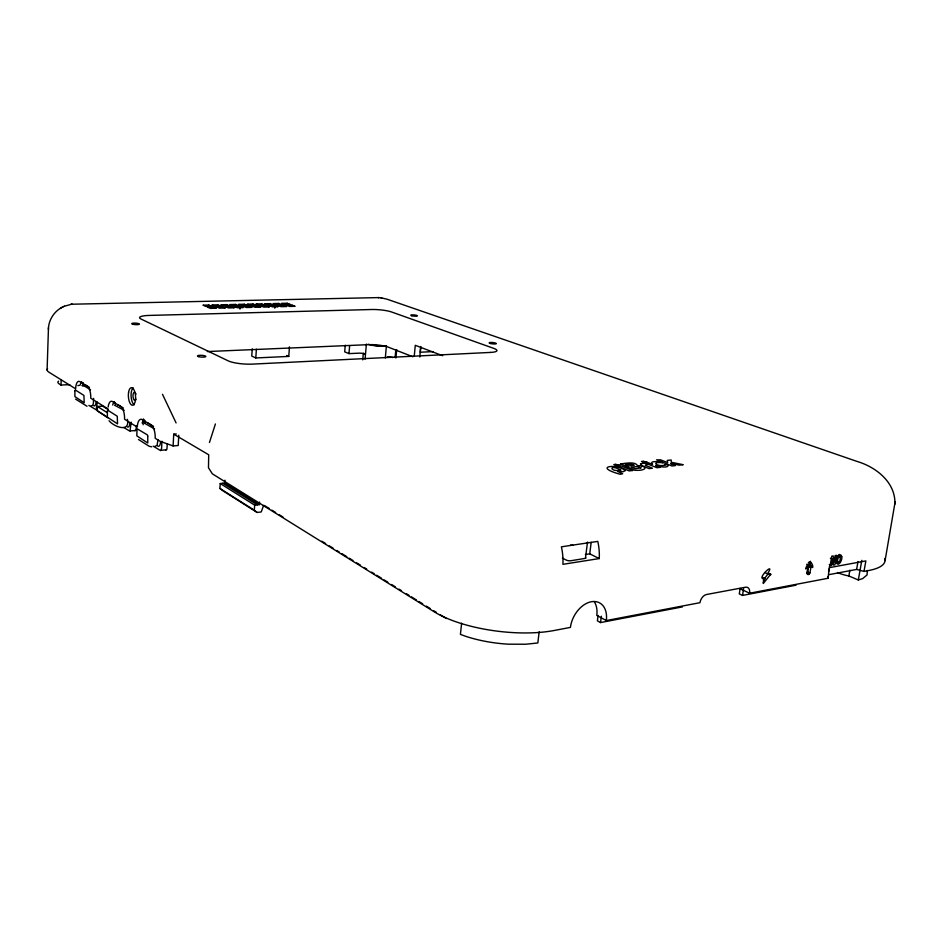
<?xml version="1.0" encoding="UTF-8"?>
<svg xmlns="http://www.w3.org/2000/svg" width="942" height="942" viewBox="0 0 942 942"><rect width="100%" height="100%" fill="white"/><g stroke="black" fill="none" stroke-linecap="round" stroke-linejoin="round"><path stroke-width="1.41" d="M839.452 556.333L839.204 554.391M48.383 329.3C48.525 320.692 53.435 312.414 60.83 308.034M47.1 369.982L48.478 327.663M69.873 384.889A12.364 2.826 2.3 0 1 66.976 384.748L61.03 385.066L61.206 379.673M82.637 385.761L82.743 382.935M83.285 385.82L83.391 382.935M93.635 398.372C93.093 399.938 94.459 406.202 91.139 405.931M599.253 558.571L599.324 556.687A40.282 25.834 80.5 0 0 598.064 542.722L597.77 541.403L561.397 546.819L561.691 548.162A41.024 25.481 80.8 0 1 562.986 562.398L562.916 564.317L599.253 558.571L589.727 553.837L585.406 554.508M810.874 567.355L809.932 572.971L808.177 574.667L806.894 573.537L807.565 568.838L808.942 566.472L810.65 566.66L810.874 567.355L808.648 566.389L807.977 571.111L806.623 573.407L808.837 574.385M97.203 402.034L96.202 409.829L88.866 405.39M107.788 417.789L97.273 410.747L97.438 406.485L102.666 406.155L108.401 409.723M115.242 405.272L115.36 402.54M127.406 419.296C130.337 433.167 113.935 426.761 109.048 420.756M131.174 422.169L129.996 431.236L123.755 427.503M894.888 503.275L885.091 560.561M136.331 425.961L136.06 429.74L134.894 430.765M143.137 424.748L143.419 418.966M144.762 423.311L144.891 420.473M157.962 439.561L157.09 445.389L155.006 446.308M161.942 441.256L161.577 448.486L160.646 450.641L153.228 446.167M167.299 443.706L166.922 449.063L165.639 450.088M178.78 435.239L178.215 445.507L173.104 445.931L173.74 434.156L176.295 433.968M263.63 505.395L261.228 511.965L257.095 512.448L222.653 490.617L219.922 488.451L220.228 483.54L224.855 483.069L259.391 504.618L259.58 502.062M235.359 307.151L235.535 304.431L229.789 304.56L232.78 305.797L238.538 305.667L235.535 304.431M224.855 483.069L225.032 480.196M239.986 309.07L240.163 306.338L234.405 306.468L237.419 307.728L243.189 307.587L240.163 306.338M252.244 348.811L251.761 356.088L255.8 357.948L288.77 356.417L289.465 346.856M255.8 357.948L256.389 349.176M257.095 512.448L254.316 510.234L254.658 505.136L220.228 483.54M270.036 306.315L270.224 303.642L264.655 303.771L267.716 304.984L273.298 304.855L270.224 303.642M274.77 308.199L274.958 305.514L269.377 305.644L272.474 306.868L278.067 306.739L274.958 305.514M867.394 570.475L867.04 574.938L862.684 578.6L858.315 579.978L848.86 575.962A17.721 5.134 10.8 0 1 837.473 572.524M345.243 345.231L344.701 351.849L348.976 353.615L358.796 353.168A4.522 0.93 5 0 1 365.001 353.968L363.306 353.274L362.741 359.868M348.976 353.615L349.647 345.643M365.072 359.22L366.379 344.077M385.313 358.007L386.42 345.573M395.169 356.959L395.828 349.706M395.817 358.019L396.735 349.635M414.28 355.946L415.281 345.314L442.693 355.723M419.779 356.994L420.709 347.103M420.78 346.503L420.226 352.226L433.379 351.602M461.627 623.157L460.426 634.378L465.442 636.227A66.258 24.386 7.1 0 0 508.562 644.187L525.824 644.234L537.823 642.974L539.189 631.752M763.256 580.201L768.507 573.242L770.721 574.231L763.314 583.487L763.02 582.545L765.069 578.494L762.855 577.493M562.362 558.076L566.213 560.054A3.321 1.072 7.7 0 0 570.876 560.737L585.429 558.347L587.408 542.839A3.309 1.024 7.8 0 0 587.596 542.074M589.727 553.837L591.199 542.321M598.099 615.432L597.393 620.849L600.525 622.568L682.42 606.907M600.525 622.568L601.373 616.233M740.141 588.385L739.282 593.896L742.52 595.426L796.061 585.182M742.52 595.426L743.603 588.538M810.615 563.316L810.426 561.279L809.519 563.516L806.693 566.012L805.681 568.933L808.907 565.259L811.309 565.388C813.664 572.194 813.558 560.584 808.389 562.362M828.595 571.617L829.054 568.944M739.776 588.62L749.62 593.225L828.018 578.27L829.502 566.272M831.833 560.879L834.07 561.809L833.164 555.898L831.81 556.145L830.173 565.695L831.527 565.447L832.598 559.183L830.361 558.253M832.622 563.905L833.081 561.185M834.07 561.809L835.142 555.556L836.496 555.309L834.847 564.835L833.505 565.094L832.598 559.183M848.86 575.962L849.872 570.169M828.56 574.726L856.619 569.427L858.009 561.573M858.315 579.978L861.812 560.337M856.619 569.427L863.991 571.405L865.863 560.914L829.855 567.567M209.454 442.516L215.4 423.982M765.293 572.771L767.506 573.772C776.856 559.501 753.906 580.99 765.069 578.494M810.579 566.684L809.861 562.939M837.909 561.997L835.954 563.422M81.93 385.667L83.273 385.349L90.538 389.776M114.924 405.425L124.203 410.335M61.548 307.61L63.338 306.68M60.476 308.234L61.878 307.422M64.068 306.35L71.321 304.29M62.961 306.857L64.421 306.197M806.682 564.293L809.084 564.435M586.63 543.063L587.408 542.839M77.821 385.631L79.187 385.36M594.296 601.75A23.644 16.238 -62.2 0 1 596.781 615.373L606.307 620.554L699.953 602.692A7.63 4.91 -64.5 0 1 706.453 594.52L745.558 587.207A7.465 4.71 -65.2 0 1 749.62 593.225M863.991 571.405L868.948 570.463A72.923 20.536 10.2 0 0 884.938 558.476M144.738 423.405L154.594 428.893M71.804 304.219L378.366 297.601M70.838 304.36L72.228 304.16M254.658 505.136L259.391 504.618M161.094 450.276L166.593 449.817M130.408 430.883L135.766 430.482M389.929 356.865L387.292 356.994A4.533 0.93 5.2 0 1 392.767 357.548M207.37 351.554L368.675 344.654A14.413 2.873 5.1 0 1 388.41 347.198L412.808 356.747M767.506 573.772L770.721 574.231M151.709 446.826L149.248 446.32L138.509 439.525M378.543 297.613L381.274 297.872M378.095 297.59L378.743 297.625M381.392 297.884L387.044 299.203L856.914 461.392C876.036 466.997 895.783 482.375 894.9 504.194M381.027 297.837L381.71 297.931M372.172 344.937L372.832 345.09A9.055 1.79 5.1 0 0 379.756 345.796M87.041 406.273L75.584 399.125M173.74 434.156L208.712 454.786L208.476 467.774L212.362 473.838L434.062 611.723A83.131 29.638 7 0 0 554.226 630.481L570.416 627.396A23.821 16.261 -62.2 0 1 591.258 601.75A23.821 16.261 -62.2 0 1 606.307 620.554M173.104 445.931L160.058 441.315L155.195 438.277A10.786 4.498 85.5 0 0 151.144 425.042L142.16 419.579A10.656 4.404 85.7 0 0 137.249 427.126L124.556 419.225A10.374 4.157 85.9 0 0 120.788 406.579L112.475 401.516A10.256 4.074 86 0 0 108.13 407.038M829.29 564.505L831.527 565.447M809.519 565.224L811.745 566.177M808.424 565.706L810.65 566.66M807.706 572.006L809.932 572.971M807.223 572.807L809.449 573.772M286.709 355.511L288.77 356.417M768.448 573.749L770.662 574.738M89.502 387.421L85.863 385.207A5.428 2.084 86.3 0 0 84.321 385.843M123.402 408.039L118.763 405.213A5.676 2.273 86 0 0 117.585 405.26M153.581 426.396L148.565 423.335A5.899 2.461 85.7 0 0 147.918 423.146M264.408 505.524L269.388 508.621M271.885 510.164L275.629 512.483M279.362 514.815L283.106 517.134M321.858 541.214L325.591 543.534M329.335 545.854L333.068 548.173M336.8 550.493L339.285 552.036M341.781 553.578L346.75 556.675M349.247 558.217L352.979 560.537M356.712 562.857L360.445 565.176M364.177 567.496L366.673 569.05M371.643 572.135L374.139 573.678M376.623 575.232L381.604 578.317M384.089 579.872L387.821 582.191M391.566 584.511L395.299 586.831M399.031 589.15L401.516 590.693M406.497 593.79L408.981 595.332M411.477 596.875L416.458 599.972M418.943 601.514L422.675 603.834M426.408 606.153L430.141 608.473M433.873 610.793L436.37 612.347M440.102 614.667L446.32 618.529M107.965 408.91L90.785 398.231A9.915 3.803 86.2 0 0 87.312 386.208L79.705 381.581A9.809 3.721 86.2 0 0 75.619 388.799L49.019 372.243A29.167 6.464 2.4 0 1 47.559 368.734M222.83 483.281L257.319 504.841M97.438 406.485L107.4 412.737M97.273 410.747L107.529 417.259M219.922 488.451L254.316 510.234M61.03 385.066L59.122 383.853A17.98 4.121 2.3 0 1 58.628 381.169M162.483 394.298L176.083 422.923M827.677 576.951L828.018 578.27M838.121 556.428L838.062 555.709A1.272 0.765 -66.9 0 0 837.956 555.474M894.876 501.662L894.888 502.569M129.925 422.84A5.746 2.331 85.8 0 1 127.323 426.914M160.587 441.928A5.97 2.52 85.5 0 1 157.761 446.084M96.096 401.787A5.487 2.131 86.1 0 1 93.741 405.767M80.164 385.125A9.797 3.733 86.3 0 1 81.707 381.71M142.148 423.099A10.645 4.416 85.7 0 1 143.996 419.508M112.699 405.06A10.244 4.086 86 0 1 114.394 401.539M572.83 545.112A3.332 1.036 7.6 0 1 570.416 545.077M585.606 557.558A3.309 1.06 7.9 0 1 585.429 558.347M385.101 345.879A10.562 2.084 5.1 0 1 368.11 344.23M136.06 399.161A4.098 1.684 86.2 0 1 133.811 399.49A4.098 1.684 86.2 0 1 133.175 394.027A4.098 1.684 86.2 0 1 135.307 392.72M135.695 393.356A4.098 1.684 86.2 0 1 136.025 394.192M134.294 404.813A8.796 3.603 86.2 0 1 131.103 396.464A8.796 3.603 86.2 0 1 133.222 387.88M147.753 436.075L147.776 443.034L136.814 435.84L137.049 428.728L147.305 434.863L147.753 436.075M841.712 556.486C842.925 559.395 838.227 567.967 836.366 562.386C835.154 559.489 839.769 551.035 841.712 556.486M74.889 390.765L74.913 396.629L84.203 402.74L83.92 395.428L75.348 389.976L74.889 390.765M107.388 411.089L107.388 417.2L117.538 423.876L117.267 416.246L107.883 410.276L107.388 411.089M640.501 464.065L641.796 465.583L649.073 468.61L652.441 468.233L645.27 465.242L647.495 464.241L644.328 462.969L640.501 464.065M664.793 465.018C658.682 467.432 648.861 461.38 663.038 462.734C660.919 461.698 648.108 460.285 652.559 464.253L648.249 462.757L644.952 462.899L656.892 467.715L660.224 467.338L655.762 465.536C658.14 466.561 670.304 468.704 667.772 464.571L664.793 465.018M625.276 470.553L623.18 471.707L617.622 471.389L622.65 473.755L620.213 474.285C592.023 466.49 616.857 463.24 625.276 470.553M840.358 557.358C839.817 567.991 834.718 559.736 839.84 556.18A1.283 0.765 -66.9 0 1 840.299 556.628L840.358 557.358M620.731 470.082C609.509 472.59 608.556 463.264 620.731 470.082M620.59 463.876L634.708 470.258C646.306 471.141 649.332 466.149 637.487 465.583C635.132 461.133 624.982 463.535 620.59 463.876M670.68 463.523L675.284 465.607L671.999 465.984L656.55 459.837L660.625 459.861L667.69 462.593L667.254 460.414L671.151 459.979L671.316 462.275L683.209 464.7L679.3 465.148L670.68 463.523M640.913 467.833L635.238 468.739L631.211 467.079L637.816 466.561L640.913 467.833M633.954 465.183L628.585 465.996L625.347 464.665L631.47 464.171L633.954 465.183M632.565 470.505L629.126 470.906L617.269 465.984L621.496 465.996L632.565 470.505M615.597 464.359L613.831 464.559L616.256 465.56L619.671 465.183L615.597 464.359M643.198 461.309L641.49 461.509L643.928 462.487L647.248 462.122L643.198 461.309M490.688 352.414L252.609 364.107A17.91 3.815 4 0 1 228.258 360.88L140.994 319.008A16.261 3.062 3.5 0 1 149.119 315.429L371.713 309.506A14.507 2.555 5.2 0 1 391.566 311.979L493.702 348.352A15.955 3.097 5.9 0 1 490.688 352.414M208.806 305.043L202.942 305.173L205.862 306.433L211.75 306.291L208.806 305.043M217.79 304.843L211.962 304.973L214.906 306.221L220.746 306.079L217.79 304.843M226.692 304.631L220.911 304.772L223.878 306.009L229.671 305.879L226.692 304.631M244.308 304.231L238.609 304.36L241.623 305.597L247.322 305.467L244.308 304.231M253.009 304.03L247.357 304.16L250.384 305.385L256.047 305.255L253.009 304.03M261.652 303.842L256.036 303.96L259.085 305.184L264.702 305.055L261.652 303.842M278.738 303.442L273.215 303.571L276.289 304.784L281.823 304.655L278.738 303.442M287.18 303.253L281.693 303.383L284.79 304.584L290.289 304.454L287.18 303.253M213.351 306.974L207.452 307.116L210.419 308.375L216.319 308.234L213.351 306.974M222.359 306.762L216.507 306.892L219.486 308.164L225.35 308.022L222.359 306.762M231.296 306.55L225.491 306.68L228.494 307.94L234.311 307.798L231.296 306.55M248.959 306.126L243.248 306.268L246.286 307.504L252.009 307.375L248.959 306.126M257.696 305.915L252.02 306.056L255.082 307.292L260.769 307.151L257.696 305.915M266.362 305.714L260.734 305.844L263.807 307.08L269.447 306.951L266.362 305.714M283.495 305.302L277.961 305.443L281.069 306.668L286.627 306.527L283.495 305.302M291.973 305.102L286.474 305.232L289.606 306.456L295.117 306.327L291.973 305.102M411.889 315.782A3.379 0.601 5.4 0 0 417.388 315.935A3.379 0.601 5.4 0 0 412.961 314.863A3.379 0.601 5.4 0 0 411.889 315.782M490.558 343.536A3.638 0.683 6 0 0 496.352 343.665A3.638 0.683 6 0 0 491.383 342.441A3.638 0.683 6 0 0 490.558 343.536M132.575 324.189A3.898 0.754 3.3 0 0 139.228 324.354A3.898 0.754 3.3 0 0 134.977 323.106A3.898 0.754 3.3 0 0 132.575 324.189M198.515 356.618A4.192 0.883 3.6 0 0 205.615 356.747A4.192 0.883 3.6 0 0 200.811 355.299A4.192 0.883 3.6 0 0 198.515 356.618M128.595 392.178A8.808 3.591 86.2 0 0 132.516 405.26A8.808 3.591 86.2 0 0 134.824 391.978A8.808 3.591 86.2 0 0 128.595 392.178"/></g></svg>
